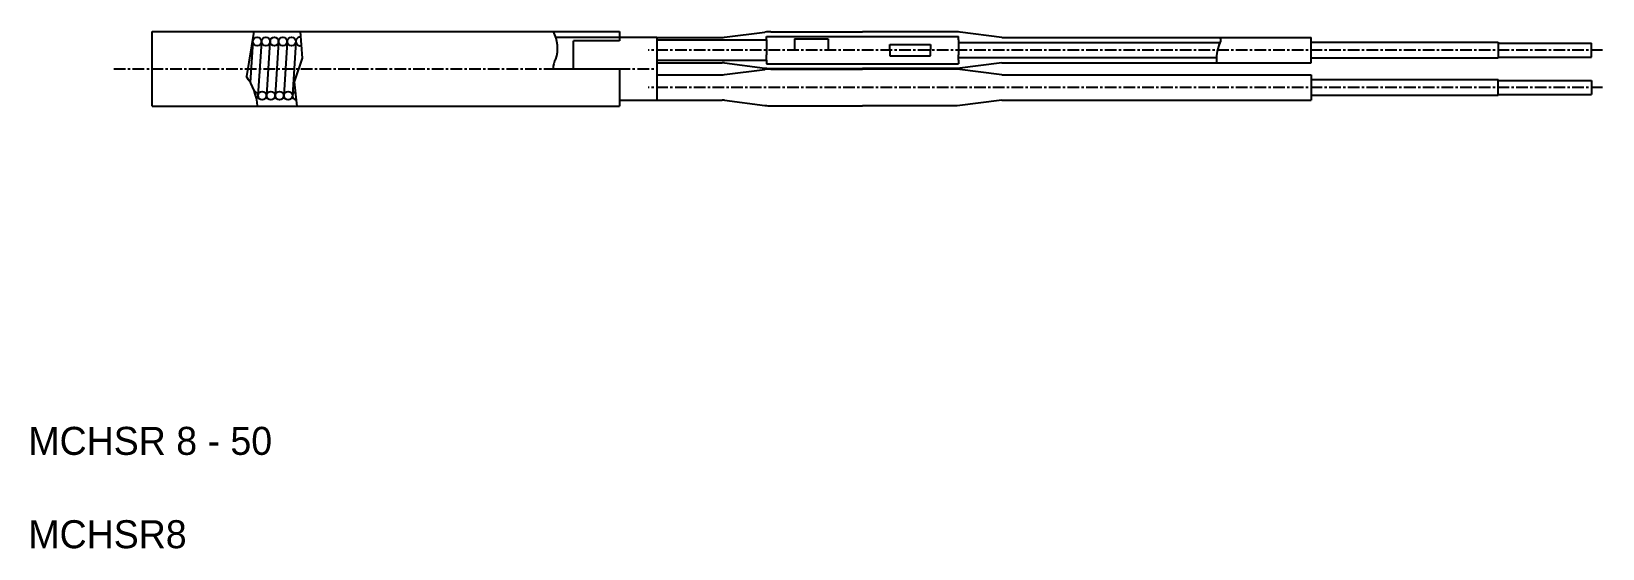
# Model space of a CAD drawing. Extents: x 0 to 168, y 1 to 56.
import ezdxf
from ezdxf.enums import TextEntityAlignment as Align

# ---------------------------------------------------------------- set-up
doc = ezdxf.new("R2010")
doc.units = 0
doc.linetypes.add('CENTER', pattern=[2, 1.25, -0.25, 0.25, -0.25])
doc.layers.get('0').update_dxf_attribs({"linetype": 'CONTINUOUS'})
doc.layers.add('CENTER', color=1, linetype='CENTER')

msp = doc.modelspace()

# ---------------------------------------------------------------- linework, layer by layer
at = {"color": 7, "linetype": 'CONTINUOUS'}
for p, q in [((13.25, 48.26), (13.25, 56.26)), ((13.25, 56.26), (63.25, 56.26)), ((63.25, 55.65), (67.25, 55.65)), ((67.25, 55.65), (67.25, 48.88)), ((67.25, 55.62), (74.22, 55.62)), ((67.25, 55.62), (74.22, 55.62)), ((74.48, 55.63), (78.81, 56.19)), ((79.45, 56.23), (89.25, 56.23)), ((99.05, 56.23), (89.25, 56.23)), ((104.15, 55.62), (99.69, 56.19)), ((104.15, 55.62), (137.25, 55.62)), ((137.25, 52.88), (137.25, 55.62)), ((137.25, 55.1), (157.25, 55.1)), ((157.25, 55.1), (157.25, 53.43)), ((157.25, 55.01), (167.25, 55.01)), ((167.25, 53.52), (167.25, 55.01)), ((63.25, 52.26), (63.25, 48.26)), ((67.25, 52.91), (74.22, 52.91)), ((67.25, 52.91), (74.22, 52.91)), ((74.48, 52.9), (78.81, 52.34)), ((74.48, 51.63), (78.81, 52.19)), ((79.13, 52.26), (89.25, 52.26)), ((79.13, 52.26), (89.25, 52.26)), ((79.45, 52.29), (89.25, 52.29)), ((79.45, 52.23), (89.25, 52.23)), ((99.37, 52.29), (89.25, 52.29)), ((99.37, 52.26), (89.25, 52.26)), ((99.37, 52.26), (89.25, 52.26)), ((99.37, 52.23), (89.25, 52.23)), ((104.15, 52.91), (99.37, 52.29)), ((104.15, 51.62), (99.37, 52.23)), ((104.15, 52.91), (137.25, 52.91)), ((137.25, 53.43), (157.25, 53.43)), ((157.25, 53.52), (167.25, 53.52)), ((67.25, 51.62), (74.22, 51.62)), ((67.25, 51.62), (74.22, 51.62)), ((104.15, 51.62), (137.25, 51.62)), ((137.25, 51.62), (137.25, 48.91)), ((137.25, 51.1), (157.25, 51.1)), ((157.25, 49.43), (157.25, 51.1)), ((157.25, 51.01), (167.25, 51.01)), ((167.25, 51.01), (167.25, 49.52)), ((63.25, 48.88), (67.25, 48.88)), ((67.25, 48.91), (74.22, 48.91)), ((67.25, 48.91), (74.22, 48.91)), ((74.48, 48.9), (78.81, 48.34)), ((104.15, 48.91), (99.37, 48.29)), ((104.15, 48.91), (137.25, 48.91)), ((137.25, 49.43), (157.25, 49.43)), ((157.25, 49.52), (167.25, 49.52)), ((13.25, 48.26), (63.25, 48.26)), ((79.45, 48.29), (89.25, 48.29)), ((99.37, 48.29), (89.25, 48.29))]:
    msp.add_line(p, q, dxfattribs=at)
at = {"color": 3, "linetype": 'CONTINUOUS'}
for p, q in [((24.12, 56.26), (23.33, 51.42)), ((56.44, 55.65), (63.25, 55.65)), ((63.25, 56.26), (63.25, 55.26)), ((78.98, 55.73), (99.53, 55.73)), ((78.98, 55.35), (78.98, 55.73)), ((99.53, 55.35), (99.53, 55.73)), ((24.02, 55.16), (23.74, 50.79)), ((24.94, 55.16), (24.57, 49.38)), ((25.85, 55.16), (25.49, 49.38)), ((26.77, 55.16), (26.41, 49.38)), ((27.69, 55.16), (27.33, 49.38)), ((28.61, 55.16), (28.25, 49.38)), ((58.34, 52.26), (58.34, 55.26)), ((63.25, 55.26), (58.34, 55.26)), ((67.25, 55.35), (78.98, 55.35)), ((78.98, 55.35), (78.98, 53.76)), ((81.98, 55.47), (85.58, 55.47)), ((81.98, 55.47), (81.98, 54.26)), ((85.58, 55.47), (85.58, 54.26)), ((92.19, 54.85), (96.53, 54.85)), ((92.19, 54.25), (92.19, 54.85)), ((92.19, 54.25), (92.19, 53.65)), ((96.53, 54.85), (96.53, 54.25)), ((96.53, 53.65), (96.53, 54.25)), ((99.53, 55.35), (99.53, 53.76)), ((99.53, 55.07), (127.54, 55.07)), ((56.17, 52.26), (63.25, 52.26)), ((67.25, 53.17), (78.98, 53.17)), ((78.98, 53.17), (78.98, 53.76)), ((78.98, 53.17), (78.98, 52.8)), ((78.98, 52.8), (99.53, 52.8)), ((92.19, 53.65), (96.53, 53.65)), ((99.53, 53.17), (99.53, 53.76)), ((99.53, 53.46), (127.12, 53.46)), ((99.53, 53.17), (99.53, 52.8))]:
    msp.add_line(p, q, dxfattribs=at)
msp.add_lwpolyline([(29.07, 56.26), (29.3, 53.4), (28.44, 50.85), (28.73, 48.26)], dxfattribs=at)
for centre in [(24.48, 55.19), (25.4, 55.19), (26.32, 55.19), (27.24, 55.19), (28.16, 55.19), (25.03, 49.38), (25.95, 49.38), (26.87, 49.38), (27.79, 49.38)]:
    msp.add_circle(centre, 0.457, dxfattribs=at)
for centre, radius, start, end in [((29.07, 55.19), 0.457, 84.4337, 284.972), ((52.79, 54.45), 3.84, 342.2201, 28.1455), ((126.88, 55.32), 0.706, 320.1761, 24.344), ((131.28, 53.31), 4.16, 157.9741, 185.4885), ((57.58, 52.44), 1.42, 143.3054, 186.9107), ((18.53, 47.8), 6.01, 4.4818, 37.0735), ((24.12, 49.38), 0.457, 310.6245, 80.9856), ((28.71, 49.38), 0.457, 109.7256, 263.0981)]:
    msp.add_arc(centre, radius, start, end, dxfattribs=at)
at = {"color": 7, "linetype": 'CONTINUOUS'}
for centre, radius, start, end in [((74.22, 57.62), 2, 270, 277.3803), ((79.45, 51.23), 5, 90, 97.3803), ((99.05, 51.23), 5, 82.6197, 90), ((74.22, 50.91), 2, 82.6197, 90), ((79.45, 57.29), 5, 262.6197, 270), ((79.45, 47.23), 5, 90, 97.3803), ((74.22, 53.62), 2, 270, 277.3803), ((74.22, 46.91), 2, 82.6197, 90), ((79.45, 53.29), 5, 262.6197, 270)]:
    msp.add_arc(centre, radius, start, end, dxfattribs=at)
at = {"layer": 'CENTER', "color": 1, "linetype": 'CENTER'}
for p, q in [((168.44, 54.25), (66.31, 54.25)), ((9.16, 52.26), (67.25, 52.26)), ((168.44, 50.26), (66.31, 50.26))]:
    msp.add_line(p, q, dxfattribs=at)

# ---------------------------------------------------------------- texts
at = {"color": 7}
for s, p in [('MCHSR 8 - 50', (0, 10)), ('MCHSR8', (0, 0))]:
    msp.add_text(s, height=3, dxfattribs=at).set_placement(p, align=Align.BOTTOM_LEFT)

doc.saveas('drawing.dxf')
